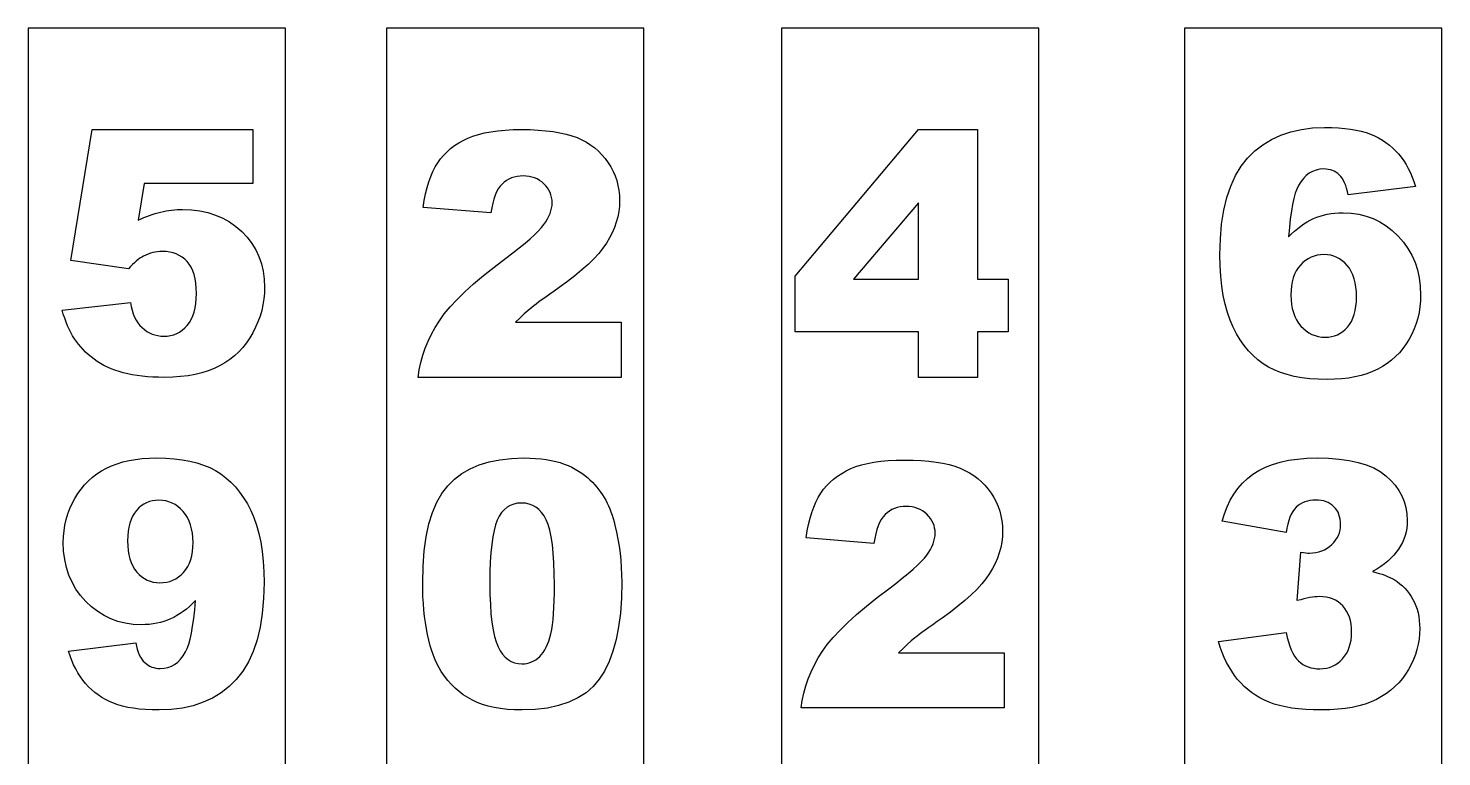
# Model space of a CAD drawing. Extents: x -5.1 to 3.6, y -9 to 11.4.
# Drawn here: x -5.07 to 3.59, y 6.98 to 11.44 of the extents above; entities that cross this region are included whole.
import ezdxf

# ---------------------------------------------------------------- set-up
doc = ezdxf.new("R2010")
doc.units = 0
for name, color, linetype in [('HOURS_MIXED_UP', 7, 'CONTINUOUS'), ('MINUTES_MIXED_UP', 7, 'CONTINUOUS'), ('OUTLINES', 7, 'CONTINUOUS'), ('TOH_MIXED_UP', 7, 'CONTINUOUS'), ('TOM_MIXED_UP', 7, 'CONTINUOUS')]:
    doc.layers.add(name, color=color, linetype=linetype)

msp = doc.modelspace()

# ---------------------------------------------------------------- linework, layer by layer
at = {"layer": 'HOURS_MIXED_UP'}
for points in [[(3.4253, 10.4676), (3.0135, 10.4169), (3.009, 10.4378), (3.0039, 10.457), (2.998, 10.4746), (2.9916, 10.4906), (2.9844, 10.5051), (2.9766, 10.5179), (2.9681, 10.5292), (2.959, 10.5388), (2.9492, 10.5472), (2.9388, 10.5545), (2.9279, 10.5607), (2.9164, 10.5657), (2.9043, 10.5696), (2.8917, 10.5724), (2.8785, 10.574), (2.8649, 10.5746), (2.8404, 10.573), (2.8174, 10.5682), (2.7957, 10.5602), (2.7754, 10.5491), (2.7565, 10.5348), (2.739, 10.5173), (2.7229, 10.4967), (2.7083, 10.4728), (2.6985, 10.4519), (2.6893, 10.4257), (2.6808, 10.3943), (2.6729, 10.3577), (2.6657, 10.3159), (2.6592, 10.2689), (2.6534, 10.2167), (2.6482, 10.1593), (2.6668, 10.1776), (2.6855, 10.1946), (2.7044, 10.2104), (2.7234, 10.2249), (2.7425, 10.2382), (2.7618, 10.2503), (2.7812, 10.2612), (2.8006, 10.2708), (2.8207, 10.2793), (2.8415, 10.2867), (2.863, 10.2929), (2.8853, 10.2979), (2.9083, 10.3019), (2.9321, 10.3046), (2.9566, 10.3063), (2.9819, 10.3069), (3.0308, 10.3047), (3.0777, 10.298), (3.1227, 10.2869), (3.1658, 10.2714), (3.207, 10.2514), (3.2462, 10.2269), (3.2836, 10.1979), (3.319, 10.1645), (3.3514, 10.1278), (3.3794, 10.0886), (3.4031, 10.047), (3.4225, 10.0031), (3.4375, 9.9567), (3.4483, 9.908), (3.4547, 9.8569), (3.4569, 9.8034), (3.4558, 9.7669), (3.4525, 9.7313), (3.4471, 9.6964), (3.4394, 9.6623), (3.4296, 9.629), (3.4176, 9.5965), (3.4035, 9.5648), (3.3871, 9.534), (3.3689, 9.5043), (3.349, 9.4765), (3.3274, 9.4506), (3.3041, 9.4266), (3.2791, 9.4045), (3.2524, 9.3842), (3.2241, 9.3658), (3.194, 9.3492), (3.1621, 9.3346), (3.1282, 9.3219), (3.0924, 9.3111), (3.0547, 9.3024), (3.015, 9.2955), (2.9734, 9.2906), (2.9298, 9.2877), (2.8843, 9.2867), (2.8297, 9.2879), (2.7779, 9.2915), (2.7288, 9.2974), (2.6825, 9.3057), (2.639, 9.3164), (2.5982, 9.3295), (2.5602, 9.3449), (2.5249, 9.3628), (2.4921, 9.3833), (2.4608, 9.4067), (2.4313, 9.4329), (2.4034, 9.462), (2.3773, 9.4939), (2.3528, 9.5286), (2.33, 9.5661), (2.309, 9.6065), (2.29, 9.65), (2.2736, 9.6969), (2.2597, 9.7473), (2.2483, 9.801), (2.2395, 9.8581), (2.2331, 9.9185), (2.2293, 9.9824), (2.2281, 10.0496), (2.2307, 10.1471), (2.2387, 10.2379), (2.252, 10.322), (2.2705, 10.3993), (2.2944, 10.4699), (2.3236, 10.5338), (2.3581, 10.5909), (2.3979, 10.6412), (2.4424, 10.6852), (2.491, 10.7233), (2.5438, 10.7555), (2.6006, 10.7819), (2.6616, 10.8024), (2.7267, 10.817), (2.7958, 10.8258), (2.869, 10.8287), (2.9123, 10.8281), (2.9532, 10.8262), (2.9919, 10.823), (3.0282, 10.8185), (3.0622, 10.8128), (3.0939, 10.8057), (3.1232, 10.7974), (3.1503, 10.7878), (3.1755, 10.7768), (3.1997, 10.7646), (3.2228, 10.7513), (3.2447, 10.7369), (3.2656, 10.7212), (3.2854, 10.7043), (3.304, 10.6862), (3.3215, 10.6669), (3.338, 10.6465), (3.3536, 10.6248), (3.3681, 10.6018), (3.3816, 10.5776), (3.3941, 10.552), (3.4055, 10.5252), (3.4159, 10.4971), (3.4253, 10.4676)], [(2.6624, 9.8034), (2.6634, 9.774), (2.6663, 9.7462), (2.6711, 9.72), (2.6778, 9.6955), (2.6864, 9.6725), (2.6969, 9.6513), (2.7093, 9.6317), (2.7236, 9.6138), (2.7392, 9.5977), (2.7557, 9.5837), (2.7731, 9.5719), (2.7913, 9.5623), (2.8104, 9.5547), (2.8303, 9.5494), (2.8512, 9.5461), (2.8729, 9.5451), (2.8929, 9.546), (2.912, 9.5489), (2.9303, 9.5537), (2.9477, 9.5605), (2.9643, 9.5692), (2.9801, 9.5799), (2.9951, 9.5926), (3.0093, 9.6072), (3.0221, 9.6237), (3.0333, 9.642), (3.0427, 9.6622), (3.0504, 9.6844), (3.0564, 9.7085), (3.0607, 9.7345), (3.0633, 9.7624), (3.0642, 9.7923), (3.0633, 9.8229), (3.0606, 9.8516), (3.0561, 9.8784), (3.0499, 9.9034), (3.0419, 9.9266), (3.0321, 9.9478), (3.0206, 9.9672), (3.0072, 9.9846), (2.9926, 10), (2.9771, 10.0134), (2.9607, 10.0247), (2.9435, 10.034), (2.9254, 10.0413), (2.9064, 10.0465), (2.8866, 10.0496), (2.8659, 10.0506), (2.8447, 10.0496), (2.8244, 10.0466), (2.805, 10.0416), (2.7865, 10.0345), (2.7688, 10.0255), (2.7519, 10.0144), (2.7359, 10.0014), (2.7208, 9.9864), (2.7071, 9.9695), (2.6953, 9.951), (2.6852, 9.9307), (2.677, 9.9087), (2.6707, 9.885), (2.6661, 9.8595), (2.6634, 9.8323), (2.6624, 9.8034)], [(2.6333, 8.3495), (2.2416, 8.4196), (2.2553, 8.465), (2.2717, 8.5077), (2.291, 8.5476), (2.313, 8.5849), (2.3379, 8.6194), (2.3656, 8.6511), (2.3961, 8.6802), (2.4295, 8.7064), (2.466, 8.7297), (2.5062, 8.75), (2.5499, 8.7671), (2.5972, 8.7811), (2.6481, 8.792), (2.7027, 8.7998), (2.7608, 8.8045), (2.8225, 8.8061), (2.893, 8.8044), (2.9585, 8.7993), (3.0188, 8.7908), (3.0741, 8.7789), (3.1244, 8.7637), (3.1695, 8.745), (3.2097, 8.7229), (3.2447, 8.6974), (3.2753, 8.6693), (3.3017, 8.6394), (3.3241, 8.6078), (3.3424, 8.5745), (3.3566, 8.5394), (3.3668, 8.5026), (3.3729, 8.4641), (3.3749, 8.4238), (3.3741, 8.3998), (3.3716, 8.3765), (3.3675, 8.3537), (3.3617, 8.3316), (3.3543, 8.31), (3.3452, 8.289), (3.3345, 8.2686), (3.3222, 8.2488), (3.3081, 8.2294), (3.2923, 8.2107), (3.2748, 8.1926), (3.2557, 8.1751), (3.2349, 8.1582), (3.2125, 8.1419), (3.1883, 8.1263), (3.1624, 8.1113), (3.1834, 8.1058), (3.2031, 8.1001), (3.2216, 8.0942), (3.2388, 8.0881), (3.2547, 8.0818), (3.2693, 8.0753), (3.2826, 8.0685), (3.2947, 8.0616), (3.3127, 8.0497), (3.3297, 8.0369), (3.3456, 8.0231), (3.3606, 8.0085), (3.3745, 7.9929), (3.3874, 7.9765), (3.3992, 7.9591), (3.41, 7.9408), (3.4197, 7.9217), (3.428, 7.9017), (3.4351, 7.8808), (3.441, 7.859), (3.4455, 7.8362), (3.4487, 7.8125), (3.4507, 7.7879), (3.4513, 7.7623), (3.4503, 7.7299), (3.447, 7.6979), (3.4417, 7.6662), (3.4342, 7.6349), (3.4246, 7.6039), (3.413, 7.5731), (3.3992, 7.5428), (3.3833, 7.5127), (3.3653, 7.4837), (3.3454, 7.4564), (3.3236, 7.4308), (3.3, 7.407), (3.2745, 7.3848), (3.2471, 7.3644), (3.2179, 7.3456), (3.1868, 7.3286), (3.1535, 7.3135), (3.1177, 7.3004), (3.0794, 7.2893), (3.0385, 7.2802), (2.9952, 7.2731), (2.9493, 7.2681), (2.9009, 7.2651), (2.8499, 7.264), (2.8005, 7.2648), (2.7537, 7.267), (2.7096, 7.2708), (2.6682, 7.276), (2.6294, 7.2827), (2.5933, 7.2909), (2.5599, 7.3005), (2.5291, 7.3116), (2.5004, 7.3243), (2.4729, 7.3384), (2.4468, 7.3538), (2.422, 7.3706), (2.3985, 7.3888), (2.3763, 7.4084), (2.3554, 7.4293), (2.3357, 7.4515), (2.3174, 7.4753), (2.3001, 7.5006), (2.2839, 7.5273), (2.2688, 7.5555), (2.2548, 7.5852), (2.2419, 7.6163), (2.2301, 7.649), (2.2194, 7.6831), (2.6333, 7.738), (2.6398, 7.7079), (2.6472, 7.6803), (2.6554, 7.655), (2.6645, 7.6321), (2.6745, 7.6115), (2.6852, 7.5934), (2.6969, 7.5777), (2.7093, 7.5644), (2.7225, 7.5531), (2.7367, 7.5434), (2.7517, 7.5351), (2.7676, 7.5283), (2.7844, 7.523), (2.802, 7.5192), (2.8205, 7.5169), (2.8399, 7.5161), (2.8603, 7.5171), (2.8798, 7.52), (2.8985, 7.5248), (2.9164, 7.5314), (2.9333, 7.5401), (2.9494, 7.5506), (2.9645, 7.5629), (2.9788, 7.5772), (2.9917, 7.5931), (3.003, 7.6103), (3.0125, 7.6288), (3.0203, 7.6485), (3.0264, 7.6695), (3.0308, 7.6918), (3.0334, 7.7153), (3.0343, 7.7401), (3.0335, 7.7653), (3.0309, 7.789), (3.0267, 7.8112), (3.0209, 7.8321), (3.0133, 7.8514), (3.0041, 7.8693), (2.9933, 7.8858), (2.9809, 7.9009), (2.9669, 7.9142), (2.9517, 7.9257), (2.9353, 7.9355), (2.9178, 7.9435), (2.8991, 7.9498), (2.8791, 7.9542), (2.858, 7.9569), (2.8357, 7.9578), (2.823, 7.9574), (2.8092, 7.9562), (2.7941, 7.9543), (2.7779, 7.9516), (2.7606, 7.9482), (2.7421, 7.944), (2.7225, 7.9391), (2.7017, 7.9335), (2.7229, 8.2293), (2.7393, 8.227), (2.7537, 8.2254), (2.7661, 8.2244), (2.7767, 8.2241), (2.7967, 8.2249), (2.8158, 8.2274), (2.8341, 8.2314), (2.8515, 8.2371), (2.8681, 8.2445), (2.8838, 8.2534), (2.8987, 8.264), (2.9128, 8.2762), (2.9255, 8.2894), (2.9365, 8.3033), (2.9458, 8.3177), (2.9534, 8.3328), (2.9593, 8.3485), (2.9636, 8.3648), (2.9661, 8.3817), (2.967, 8.3991), (2.9663, 8.4157), (2.9644, 8.4315), (2.9612, 8.4465), (2.9568, 8.4605), (2.9511, 8.4737), (2.9441, 8.4861), (2.9359, 8.4975), (2.9263, 8.5081), (2.9157, 8.5177), (2.9041, 8.5259), (2.8916, 8.5329), (2.8781, 8.5386), (2.8637, 8.5431), (2.8483, 8.5462), (2.8319, 8.5481), (2.8145, 8.5488), (2.7966, 8.5481), (2.7796, 8.546), (2.7634, 8.5425), (2.7481, 8.5377), (2.7336, 8.5314), (2.7201, 8.5239), (2.7073, 8.5149), (2.6954, 8.5047), (2.6844, 8.4926), (2.6744, 8.4784), (2.6653, 8.4621), (2.6571, 8.4437), (2.6498, 8.4233), (2.6434, 8.4008), (2.6379, 8.3762), (2.6333, 8.3495)]]:
    msp.add_lwpolyline(points, close=True, dxfattribs=at)
at = {"layer": 'MINUTES_MIXED_UP'}
for points in [[(-4.6756, 10.8161), (-3.6919, 10.8161), (-3.6919, 10.4855), (-4.3583, 10.4855), (-4.394, 10.2616), (-4.3767, 10.2695), (-4.3595, 10.2769), (-4.3423, 10.2838), (-4.3252, 10.2902), (-4.3082, 10.2961), (-4.2911, 10.3014), (-4.2742, 10.3062), (-4.2572, 10.3105), (-4.2403, 10.3143), (-4.2235, 10.3176), (-4.2067, 10.3204), (-4.19, 10.3227), (-4.1733, 10.3245), (-4.1567, 10.3258), (-4.1401, 10.3266), (-4.1235, 10.3268), (-4.0689, 10.3247), (-4.0168, 10.3184), (-3.9675, 10.3078), (-3.9207, 10.293), (-3.8766, 10.2739), (-3.8352, 10.2507), (-3.7964, 10.2232), (-3.7603, 10.1914), (-3.7276, 10.1565), (-3.6993, 10.1193), (-3.6753, 10.08), (-3.6557, 10.0386), (-3.6404, 9.9949), (-3.6295, 9.949), (-3.6229, 9.901), (-3.6208, 9.8508), (-3.6219, 9.8148), (-3.6253, 9.7792), (-3.6309, 9.7439), (-3.6387, 9.709), (-3.6488, 9.6745), (-3.6612, 9.6403), (-3.6758, 9.6065), (-3.6926, 9.573), (-3.7115, 9.5407), (-3.7323, 9.5103), (-3.7549, 9.4819), (-3.7794, 9.4555), (-3.8058, 9.4311), (-3.834, 9.4086), (-3.8641, 9.3881), (-3.8961, 9.3695), (-3.9302, 9.3531), (-3.9666, 9.3388), (-4.0053, 9.3268), (-4.0463, 9.3169), (-4.0896, 9.3092), (-4.1352, 9.3038), (-4.1831, 9.3005), (-4.2333, 9.2994), (-4.2695, 9.2998), (-4.3044, 9.3012), (-4.3379, 9.3033), (-4.3702, 9.3064), (-4.4011, 9.3103), (-4.4308, 9.3151), (-4.4591, 9.3207), (-4.486, 9.3272), (-4.5119, 9.3346), (-4.5367, 9.3429), (-4.5606, 9.3521), (-4.5834, 9.3621), (-4.6053, 9.373), (-4.6263, 9.3847), (-4.6462, 9.3974), (-4.6652, 9.4109), (-4.6831, 9.4249), (-4.7002, 9.4394), (-4.7165, 9.4544), (-4.7318, 9.4699), (-4.7463, 9.4858), (-4.76, 9.5022), (-4.7728, 9.519), (-4.7846, 9.5362), (-4.7959, 9.5543), (-4.8066, 9.5735), (-4.8168, 9.5938), (-4.8266, 9.6151), (-4.8359, 9.6375), (-4.8448, 9.661), (-4.8531, 9.6856), (-4.861, 9.7112), (-4.4419, 9.757), (-4.4374, 9.7327), (-4.4316, 9.7098), (-4.4246, 9.6884), (-4.4164, 9.6685), (-4.4069, 9.6501), (-4.3961, 9.6332), (-4.3841, 9.6178), (-4.3708, 9.6039), (-4.3564, 9.5917), (-4.3413, 9.5811), (-4.3256, 9.5721), (-4.3093, 9.5647), (-4.2923, 9.5589), (-4.2747, 9.5548), (-4.2564, 9.5523), (-4.2374, 9.5515), (-4.2163, 9.5525), (-4.1961, 9.5556), (-4.1768, 9.5607), (-4.1585, 9.5679), (-4.1411, 9.5771), (-4.1246, 9.5884), (-4.109, 9.6017), (-4.0944, 9.6171), (-4.0812, 9.6345), (-4.0698, 9.654), (-4.0601, 9.6754), (-4.0522, 9.6989), (-4.046, 9.7244), (-4.0416, 9.7519), (-4.039, 9.7814), (-4.0381, 9.8129), (-4.039, 9.8452), (-4.0416, 9.8752), (-4.0461, 9.903), (-4.0523, 9.9285), (-4.0603, 9.9519), (-4.0701, 9.973), (-4.0817, 9.9918), (-4.0951, 10.0084), (-4.1099, 10.023), (-4.1259, 10.0355), (-4.143, 10.0461), (-4.1614, 10.0548), (-4.1809, 10.0616), (-4.2016, 10.0664), (-4.2235, 10.0693), (-4.2465, 10.0702), (-4.2614, 10.0698), (-4.2762, 10.0684), (-4.2909, 10.0661), (-4.3055, 10.0629), (-4.3199, 10.0588), (-4.3342, 10.0538), (-4.3484, 10.0479), (-4.3624, 10.0411), (-4.373, 10.0351), (-4.3838, 10.028), (-4.3949, 10.02), (-4.4062, 10.0108), (-4.4178, 10.0006), (-4.4296, 9.9894), (-4.4417, 9.977), (-4.4541, 9.9636), (-4.8069, 10.0143), (-4.6756, 10.8161)], [(-4.8216, 7.6241), (-4.4098, 7.6758), (-4.4053, 7.655), (-4.4002, 7.6358), (-4.3943, 7.6182), (-4.3878, 7.6021), (-4.3806, 7.5877), (-4.3727, 7.5749), (-4.364, 7.5636), (-4.3546, 7.554), (-4.3447, 7.5456), (-4.3342, 7.5383), (-4.3232, 7.5321), (-4.3117, 7.5271), (-4.2996, 7.5232), (-4.287, 7.5204), (-4.2738, 7.5188), (-4.2602, 7.5182), (-4.236, 7.5198), (-4.2131, 7.5245), (-4.1916, 7.5324), (-4.1715, 7.5434), (-4.1527, 7.5576), (-4.1353, 7.5749), (-4.1192, 7.5953), (-4.1046, 7.6189), (-4.0948, 7.6401), (-4.0855, 7.6665), (-4.0769, 7.6981), (-4.069, 7.7348), (-4.0616, 7.7767), (-4.055, 7.8238), (-4.0489, 7.876), (-4.0435, 7.9335), (-4.0622, 7.915), (-4.0809, 7.8978), (-4.0998, 7.8819), (-4.1188, 7.8673), (-4.1379, 7.8539), (-4.1571, 7.8418), (-4.1765, 7.8309), (-4.1959, 7.8213), (-4.216, 7.813), (-4.2368, 7.8058), (-4.2583, 7.7998), (-4.2806, 7.7948), (-4.3036, 7.7909), (-4.3274, 7.7881), (-4.3519, 7.7865), (-4.3772, 7.7859), (-4.4263, 7.7881), (-4.4735, 7.7948), (-4.5187, 7.8059), (-4.5619, 7.8214), (-4.6032, 7.8414), (-4.6425, 7.8659), (-4.6799, 7.8948), (-4.7154, 7.9283), (-4.7477, 7.965), (-4.7757, 8.0041), (-4.7994, 8.0456), (-4.8188, 8.0894), (-4.8339, 8.1356), (-4.8446, 8.1842), (-4.8511, 8.2351), (-4.8532, 8.2883), (-4.8521, 8.325), (-4.8489, 8.3609), (-4.8434, 8.396), (-4.8357, 8.4302), (-4.8259, 8.4636), (-4.8138, 8.4962), (-4.7996, 8.5279), (-4.7831, 8.5588), (-4.7647, 8.5885), (-4.7447, 8.6163), (-4.723, 8.6421), (-4.6997, 8.6662), (-4.6747, 8.6883), (-4.648, 8.7086), (-4.6197, 8.727), (-4.5897, 8.7436), (-4.558, 8.7582), (-4.5243, 8.7709), (-4.4886, 8.7816), (-4.4509, 8.7904), (-4.4113, 8.7973), (-4.3697, 8.8021), (-4.3262, 8.8051), (-4.2807, 8.8061), (-4.2261, 8.8049), (-4.1742, 8.8012), (-4.1251, 8.7952), (-4.0788, 8.7868), (-4.0353, 8.776), (-3.9945, 8.7628), (-3.9565, 8.7473), (-3.9213, 8.7293), (-3.8884, 8.7087), (-3.8572, 8.6853), (-3.8276, 8.659), (-3.7998, 8.6299), (-3.7736, 8.598), (-3.7491, 8.5632), (-3.7264, 8.5256), (-3.7053, 8.4852), (-3.6864, 8.4417), (-3.67, 8.3949), (-3.6561, 8.3446), (-3.6447, 8.291), (-3.6358, 8.2341), (-3.6295, 8.1738), (-3.6257, 8.1102), (-3.6244, 8.0432), (-3.6271, 7.9457), (-3.635, 7.8549), (-3.6483, 7.7708), (-3.6669, 7.6935), (-3.6907, 7.6229), (-3.7199, 7.559), (-3.7544, 7.5019), (-3.7942, 7.4515), (-3.8387, 7.4076), (-3.8873, 7.3695), (-3.94, 7.3373), (-3.9968, 7.3109), (-4.0578, 7.2904), (-4.1229, 7.2758), (-4.1921, 7.267), (-4.2654, 7.264), (-4.3086, 7.2647), (-4.3496, 7.2666), (-4.3881, 7.2698), (-4.4244, 7.2742), (-4.4583, 7.28), (-4.4899, 7.287), (-4.5191, 7.2954), (-4.5459, 7.305), (-4.5711, 7.316), (-4.5951, 7.3281), (-4.6181, 7.3414), (-4.6401, 7.3559), (-4.6609, 7.3716), (-4.6807, 7.3885), (-4.6993, 7.4065), (-4.7168, 7.4258), (-4.7333, 7.4463), (-4.7489, 7.4679), (-4.7635, 7.4908), (-4.7771, 7.515), (-4.7898, 7.5404), (-4.8014, 7.567), (-4.812, 7.5949), (-4.8216, 7.6241)], [(-4.0588, 8.2894), (-4.0597, 8.3188), (-4.0626, 8.3466), (-4.0673, 8.3727), (-4.074, 8.3972), (-4.0826, 8.4201), (-4.0931, 8.4413), (-4.1055, 8.461), (-4.1199, 8.479), (-4.1355, 8.4951), (-4.152, 8.509), (-4.1693, 8.5209), (-4.1874, 8.5305), (-4.2063, 8.5381), (-4.2261, 8.5434), (-4.2467, 8.5466), (-4.2682, 8.5477), (-4.2884, 8.5467), (-4.3077, 8.5438), (-4.3262, 8.5389), (-4.3437, 8.5321), (-4.3604, 8.5234), (-4.3761, 8.5127), (-4.391, 8.5001), (-4.405, 8.4856), (-4.4178, 8.4691), (-4.4289, 8.4507), (-4.4382, 8.4303), (-4.4459, 8.408), (-4.4518, 8.3838), (-4.4561, 8.3576), (-4.4586, 8.3295), (-4.4595, 8.2995), (-4.4586, 8.2691), (-4.456, 8.2406), (-4.4516, 8.2139), (-4.4454, 8.1891), (-4.4375, 8.1661), (-4.4278, 8.1449), (-4.4164, 8.1256), (-4.4032, 8.1081), (-4.3886, 8.0926), (-4.3731, 8.0792), (-4.3568, 8.0679), (-4.3396, 8.0586), (-4.3216, 8.0514), (-4.3027, 8.0463), (-4.2829, 8.0432), (-4.2623, 8.0422), (-4.2408, 8.0432), (-4.2203, 8.0461), (-4.2007, 8.0511), (-4.1821, 8.0581), (-4.1644, 8.0672), (-4.1476, 8.0782), (-4.1317, 8.0913), (-4.1168, 8.1064), (-4.1032, 8.1233), (-4.0914, 8.1418), (-4.0815, 8.1621), (-4.0733, 8.1841), (-4.067, 8.2078), (-4.0624, 8.2333), (-4.0597, 8.2604), (-4.0588, 8.2894)]]:
    msp.add_lwpolyline(points, close=True, dxfattribs=at)
at = {"layer": 'OUTLINES'}
for points in [[(-5.0677, -9.0368), (-3.4929, -9.0368), (-3.4929, 11.4357), (-5.0677, 11.4357), (-5.0677, -9.0368)], [(-2.8737, 4.7428), (-1.2989, 4.7428), (-1.2989, 11.4357), (-2.8737, 11.4357), (-2.8737, 4.7428)], [(-0.4553, -1.1627), (1.1195, -1.1627), (1.1195, 11.4357), (-0.4553, 11.4357), (-0.4553, -1.1627)], [(2.0113, -9.0368), (3.5861, -9.0368), (3.5861, 11.4357), (2.0113, 11.4357), (2.0113, -9.0368)]]:
    msp.add_lwpolyline(points, close=True, dxfattribs=at)
at = {"layer": 'TOH_MIXED_UP'}
for points in [[(-1.4373, 9.2994), (-2.6804, 9.2994), (-2.6737, 9.3451), (-2.6642, 9.3902), (-2.6521, 9.4345), (-2.6372, 9.4781), (-2.6196, 9.5211), (-2.5993, 9.5634), (-2.5762, 9.605), (-2.5505, 9.6459), (-2.5205, 9.6874), (-2.4845, 9.7306), (-2.4426, 9.7757), (-2.3948, 9.8227), (-2.341, 9.8715), (-2.2814, 9.9222), (-2.2158, 9.9746), (-2.1443, 10.0289), (-2.1008, 10.0616), (-2.0614, 10.0924), (-2.0261, 10.1211), (-1.995, 10.1478), (-1.9679, 10.1725), (-1.9449, 10.1951), (-1.9261, 10.2156), (-1.9113, 10.2341), (-1.8993, 10.2516), (-1.8889, 10.2688), (-1.8802, 10.2858), (-1.873, 10.3026), (-1.8674, 10.3192), (-1.8634, 10.3355), (-1.861, 10.3516), (-1.8602, 10.3675), (-1.861, 10.3842), (-1.8634, 10.4003), (-1.8674, 10.4158), (-1.8729, 10.4307), (-1.88, 10.445), (-1.8886, 10.4587), (-1.8988, 10.4717), (-1.9106, 10.4841), (-1.9236, 10.4954), (-1.9375, 10.5051), (-1.9521, 10.5134), (-1.9676, 10.5202), (-1.9838, 10.5255), (-2.0009, 10.5293), (-2.0187, 10.5316), (-2.0373, 10.5324), (-2.0568, 10.5316), (-2.0753, 10.5293), (-2.0929, 10.5254), (-2.1095, 10.5199), (-2.1253, 10.5129), (-2.1401, 10.5043), (-2.1541, 10.4941), (-2.1672, 10.4824), (-2.1792, 10.4688), (-2.1902, 10.4528), (-2.2001, 10.4344), (-2.2091, 10.4136), (-2.2171, 10.3904), (-2.224, 10.3648), (-2.23, 10.3368), (-2.2349, 10.3064), (-2.6498, 10.34), (-2.6431, 10.3826), (-2.635, 10.4227), (-2.6257, 10.4605), (-2.6152, 10.4958), (-2.6033, 10.5288), (-2.5902, 10.5593), (-2.5759, 10.5875), (-2.5602, 10.6133), (-2.5431, 10.6371), (-2.5244, 10.6594), (-2.5039, 10.6804), (-2.4818, 10.6999), (-2.458, 10.718), (-2.4325, 10.7347), (-2.4054, 10.7499), (-2.3766, 10.7636), (-2.3456, 10.776), (-2.3117, 10.7866), (-2.275, 10.7956), (-2.2354, 10.803), (-2.193, 10.8087), (-2.1476, 10.8128), (-2.0995, 10.8153), (-2.0484, 10.8161), (-1.9954, 10.8153), (-1.9453, 10.813), (-1.8983, 10.8091), (-1.8542, 10.8036), (-1.8132, 10.7966), (-1.7751, 10.7881), (-1.7401, 10.778), (-1.7081, 10.7664), (-1.6786, 10.7531), (-1.6507, 10.7381), (-1.6244, 10.7214), (-1.5996, 10.7031), (-1.5766, 10.6832), (-1.5551, 10.6615), (-1.5353, 10.6382), (-1.5172, 10.6133), (-1.5008, 10.587), (-1.4866, 10.56), (-1.4746, 10.5322), (-1.4648, 10.5036), (-1.4572, 10.4743), (-1.4517, 10.4442), (-1.4485, 10.4133), (-1.4474, 10.3817), (-1.4486, 10.3478), (-1.4524, 10.3142), (-1.4586, 10.2811), (-1.4674, 10.2484), (-1.4786, 10.216), (-1.4924, 10.184), (-1.5086, 10.1525), (-1.5272, 10.1213), (-1.5492, 10.0899), (-1.5753, 10.0577), (-1.6055, 10.0248), (-1.6397, 9.9911), (-1.678, 9.9566), (-1.7205, 9.9214), (-1.767, 9.8854), (-1.8175, 9.8487), (-1.8476, 9.8279), (-1.875, 9.8087), (-1.8998, 9.7912), (-1.922, 9.7752), (-1.9416, 9.7609), (-1.9586, 9.7482), (-1.9731, 9.7371), (-1.9849, 9.7275), (-2.0069, 9.709), (-2.0309, 9.6877), (-2.0567, 9.6638), (-2.0842, 9.6373), (-1.4373, 9.6373), (-1.4373, 9.2994)], [(-2.6529, 8.0411), (-2.6505, 8.1434), (-2.6434, 8.2377), (-2.6314, 8.3241), (-2.6147, 8.4025), (-2.5931, 8.4729), (-2.5668, 8.5354), (-2.5357, 8.5898), (-2.4998, 8.6363), (-2.459, 8.6761), (-2.4132, 8.7106), (-2.3624, 8.7397), (-2.3066, 8.7636), (-2.2458, 8.7822), (-2.18, 8.7954), (-2.1093, 8.8034), (-2.0335, 8.8061), (-1.9967, 8.8055), (-1.9616, 8.8038), (-1.9281, 8.8009), (-1.8963, 8.7969), (-1.8663, 8.7916), (-1.8379, 8.7853), (-1.8112, 8.7777), (-1.7863, 8.7689), (-1.7626, 8.7593), (-1.7401, 8.749), (-1.7187, 8.738), (-1.6985, 8.7262), (-1.6793, 8.7138), (-1.6613, 8.7007), (-1.6444, 8.6869), (-1.6286, 8.6724), (-1.6138, 8.6574), (-1.5997, 8.6423), (-1.5865, 8.627), (-1.574, 8.6114), (-1.5624, 8.5957), (-1.5516, 8.5798), (-1.5416, 8.5637), (-1.5325, 8.5474), (-1.5238, 8.5306), (-1.5157, 8.5132), (-1.5079, 8.4951), (-1.5006, 8.4763), (-1.4938, 8.4568), (-1.4874, 8.4366), (-1.4814, 8.4158), (-1.4759, 8.3943), (-1.4661, 8.3522), (-1.4576, 8.3098), (-1.4505, 8.267), (-1.4446, 8.2237), (-1.4401, 8.18), (-1.4368, 8.1359), (-1.4348, 8.0913), (-1.4342, 8.0463), (-1.4363, 7.9482), (-1.4428, 7.8569), (-1.4535, 7.7724), (-1.4686, 7.6947), (-1.4879, 7.6239), (-1.5115, 7.5599), (-1.5395, 7.5026), (-1.5717, 7.4522), (-1.609, 7.4081), (-1.6526, 7.3698), (-1.7024, 7.3375), (-1.7584, 7.311), (-1.8206, 7.2905), (-1.8891, 7.2758), (-1.9637, 7.267), (-2.0446, 7.264), (-2.0905, 7.265), (-2.1341, 7.2678), (-2.1755, 7.2724), (-2.2147, 7.279), (-2.2516, 7.2874), (-2.2862, 7.2977), (-2.3186, 7.31), (-2.3488, 7.3241), (-2.3771, 7.34), (-2.4042, 7.3576), (-2.4299, 7.3769), (-2.4543, 7.398), (-2.4774, 7.4209), (-2.4993, 7.4455), (-2.5198, 7.4718), (-2.5391, 7.4998), (-2.5521, 7.5214), (-2.5644, 7.5449), (-2.576, 7.5703), (-2.5869, 7.5975), (-2.597, 7.6266), (-2.6063, 7.6576), (-2.6149, 7.6904), (-2.6227, 7.7252), (-2.6298, 7.7614), (-2.6359, 7.7986), (-2.6411, 7.8367), (-2.6454, 7.8757), (-2.6487, 7.9157), (-2.6511, 7.9566), (-2.6525, 7.9984), (-2.6529, 8.0411)], [(-2.2418, 8.0401), (-2.241, 7.9717), (-2.2387, 7.909), (-2.2348, 7.8519), (-2.2293, 7.8005), (-2.2222, 7.7547), (-2.2136, 7.7145), (-2.2033, 7.6801), (-2.1915, 7.6512), (-2.1783, 7.6267), (-2.1636, 7.6054), (-2.1474, 7.5875), (-2.1299, 7.5728), (-2.1109, 7.5614), (-2.0906, 7.5532), (-2.0688, 7.5483), (-2.0456, 7.5467), (-2.0302, 7.5474), (-2.0152, 7.5495), (-2.0007, 7.553), (-1.9868, 7.5578), (-1.9734, 7.5641), (-1.9605, 7.5717), (-1.9481, 7.5807), (-1.9363, 7.5911), (-1.9251, 7.603), (-1.9147, 7.6165), (-1.905, 7.6315), (-1.8961, 7.6482), (-1.888, 7.6664), (-1.8807, 7.6862), (-1.8741, 7.7077), (-1.8682, 7.7307), (-1.8631, 7.7563), (-1.8586, 7.7853), (-1.8549, 7.8175), (-1.8518, 7.8532), (-1.8494, 7.8921), (-1.8477, 7.9344), (-1.8467, 7.98), (-1.8463, 8.029), (-1.8471, 8.1002), (-1.8495, 8.1653), (-1.8534, 8.2244), (-1.8589, 8.2773), (-1.866, 8.3242), (-1.8746, 8.365), (-1.8849, 8.3997), (-1.8967, 8.4283), (-1.91, 8.4522), (-1.9249, 8.4729), (-1.9414, 8.4905), (-1.9595, 8.5048), (-1.9791, 8.516), (-2.0004, 8.524), (-2.0233, 8.5288), (-2.0477, 8.5304), (-2.0725, 8.5287), (-2.0955, 8.5239), (-2.1167, 8.5157), (-2.1362, 8.5043), (-2.1538, 8.4897), (-2.1697, 8.4718), (-2.1838, 8.4506), (-2.196, 8.4262), (-2.2067, 8.3974), (-2.2161, 8.363), (-2.2239, 8.323), (-2.2304, 8.2775), (-2.2354, 8.2265), (-2.239, 8.1699), (-2.2411, 8.1078), (-2.2418, 8.0401)]]:
    msp.add_lwpolyline(points, close=True, dxfattribs=at)
at = {"layer": 'TOM_MIXED_UP'}
for points in [[(0.3833, 9.5782), (-0.3715, 9.5782), (-0.3715, 9.9189), (0.3833, 10.8161), (0.7444, 10.8161), (0.7444, 9.8998), (0.9316, 9.8998), (0.9316, 9.5782), (0.7444, 9.5782), (0.7444, 9.2994), (0.3833, 9.2994), (0.3833, 9.5782)], [(0.3833, 9.8998), (0.3833, 10.3685), (-0.0156, 9.8998), (0.3833, 9.8998)], [(0.9076, 7.2767), (-0.3354, 7.2767), (-0.3287, 7.3225), (-0.3193, 7.3675), (-0.3071, 7.4118), (-0.2922, 7.4555), (-0.2746, 7.4984), (-0.2543, 7.5407), (-0.2313, 7.5823), (-0.2056, 7.6232), (-0.1755, 7.6647), (-0.1396, 7.7079), (-0.0977, 7.7531), (-0.0498, 7.8), (0.0039, 7.8488), (0.0636, 7.8995), (0.1292, 7.9519), (0.2007, 8.0062), (0.2442, 8.039), (0.2836, 8.0697), (0.3188, 8.0984), (0.35, 8.1251), (0.377, 8.1498), (0.4, 8.1724), (0.4189, 8.193), (0.4337, 8.2114), (0.4456, 8.2289), (0.456, 8.2461), (0.4648, 8.2631), (0.4719, 8.2799), (0.4775, 8.2965), (0.4815, 8.3128), (0.4839, 8.3289), (0.4847, 8.3448), (0.4839, 8.3615), (0.4815, 8.3777), (0.4776, 8.3932), (0.472, 8.4081), (0.4649, 8.4223), (0.4563, 8.436), (0.4461, 8.449), (0.4344, 8.4614), (0.4213, 8.4727), (0.4075, 8.4825), (0.3928, 8.4908), (0.3774, 8.4976), (0.3611, 8.5029), (0.3441, 8.5067), (0.3262, 8.5089), (0.3076, 8.5097), (0.2882, 8.5089), (0.2697, 8.5066), (0.2521, 8.5027), (0.2354, 8.4972), (0.2196, 8.4902), (0.2048, 8.4816), (0.1908, 8.4714), (0.1778, 8.4597), (0.1658, 8.4461), (0.1548, 8.4301), (0.1448, 8.4118), (0.1358, 8.391), (0.1279, 8.3677), (0.1209, 8.3421), (0.115, 8.3141), (0.1101, 8.2837), (-0.3049, 8.3173), (-0.2981, 8.3599), (-0.2901, 8.4), (-0.2808, 8.4378), (-0.2702, 8.4731), (-0.2584, 8.5061), (-0.2453, 8.5366), (-0.2309, 8.5648), (-0.2153, 8.5906), (-0.1982, 8.6144), (-0.1794, 8.6368), (-0.159, 8.6577), (-0.1369, 8.6772), (-0.1131, 8.6953), (-0.0876, 8.712), (-0.0605, 8.7272), (-0.0316, 8.741), (-0.0006, 8.7533), (0.0332, 8.7639), (0.0699, 8.773), (0.1095, 8.7803), (0.152, 8.786), (0.1973, 8.7901), (0.2455, 8.7926), (0.2965, 8.7934), (0.3496, 8.7926), (0.3996, 8.7903), (0.4467, 8.7864), (0.4907, 8.7809), (0.5318, 8.7739), (0.5698, 8.7654), (0.6048, 8.7553), (0.6368, 8.7437), (0.6663, 8.7304), (0.6943, 8.7154), (0.7206, 8.6988), (0.7453, 8.6805), (0.7684, 8.6605), (0.7898, 8.6389), (0.8096, 8.6156), (0.8278, 8.5906), (0.8441, 8.5643), (0.8583, 8.5373), (0.8703, 8.5095), (0.8801, 8.4809), (0.8877, 8.4516), (0.8932, 8.4215), (0.8965, 8.3907), (0.8976, 8.359), (0.8963, 8.3251), (0.8925, 8.2916), (0.8863, 8.2584), (0.8775, 8.2257), (0.8663, 8.1933), (0.8526, 8.1614), (0.8364, 8.1298), (0.8177, 8.0986), (0.7957, 8.0672), (0.7696, 8.0351), (0.7395, 8.0021), (0.7052, 7.9684), (0.6669, 7.934), (0.6245, 7.8987), (0.578, 7.8628), (0.5274, 7.826), (0.4974, 7.8052), (0.4699, 7.786), (0.4451, 7.7685), (0.4229, 7.7525), (0.4033, 7.7382), (0.3863, 7.7255), (0.3719, 7.7144), (0.3601, 7.7048), (0.338, 7.6863), (0.314, 7.665), (0.2883, 7.6411), (0.2607, 7.6146), (0.9076, 7.6146), (0.9076, 7.2767)]]:
    msp.add_lwpolyline(points, close=True, dxfattribs=at)

doc.saveas('drawing.dxf')
